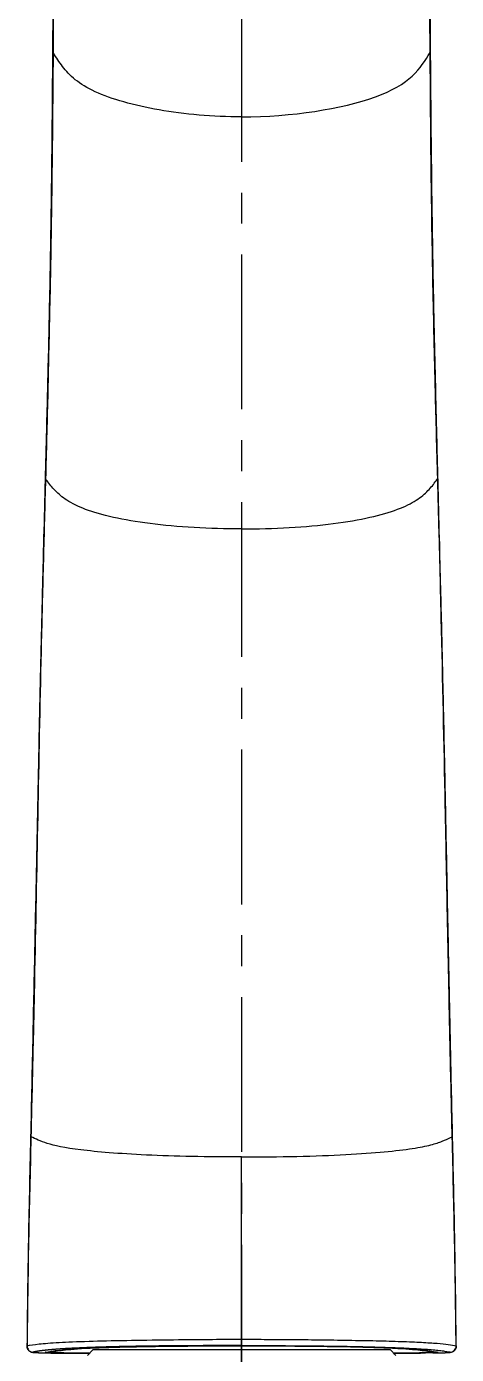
# Model space of a CAD drawing. Extents: x 0 to 1128, y 0 to 827.
# Drawn here: x 419.7 to 454.4, y 385.9 to 493.2 of the extents above; entities that cross this region are included whole.
import ezdxf

# ---------------------------------------------------------------- set-up
doc = ezdxf.new("R2010")
doc.units = 0
doc.header["$LTSCALE"] = 10
doc.header["$MEASUREMENT"] = 0
doc.linetypes.add('CENTER', pattern=[2, 1.25, -0.25, 0.25, -0.25])
doc.layers.add('1', color=7, linetype='CONTINUOUS')

msp = doc.modelspace()

# ---------------------------------------------------------------- linework, layer by layer
at = {"layer": '1', "color": 7, "linetype": 'Continuous', "lineweight": -3}
for p, q in [((425.08, 386.27), (424.62, 385.77)), ((425.08, 386.27), (437.08, 386.27)), ((437.08, 386.52), (437.08, 386.27)), ((437.08, 386.27), (449.08, 386.27)), ((449.55, 385.77), (449.08, 386.27))]:
    msp.add_line(p, q, dxfattribs=at)
for centre, major_axis, start_param, end_param in [((423.21, 386.04), (-2, 0), 6.16282, 7.521627), ((423.21, 386.04), (1.5, 0), 3.021228, 4.380224), ((437.11, 386.93), (-44.57, 0), 1.23815, 1.291272), ((437.11, 386.93), (44.09, 0), 4.379817, 4.429912), ((437.05, 386.93), (44.09, 0), 4.994866, 5.044961), ((437.05, 386.93), (-44.57, 0), 1.85032, 1.903442), ((450.96, 386.04), (1.5, 0), 5.044554, 6.40355), ((450.96, 386.04), (-2, 0), 1.90315, 3.261958)]:
    msp.add_ellipse(centre, major_axis=major_axis, ratio=0.022218, start_param=start_param, end_param=end_param, dxfattribs=at)
at = {"layer": '1', "color": 1, "linetype": 'CENTER', "lineweight": -3}
msp.add_open_spline([(437.08, 594.73), (437.08, 171.71)], degree=1, dxfattribs=at)
at = {"layer": '1', "color": 7, "linetype": 'Continuous', "lineweight": -3}
for points, degree, knots in [([(422.32, 514.54), (422.28, 513.48), (422.15, 509.98), (421.96, 504.16), (421.85, 497.25), (421.8, 490.82), (421.76, 484.9), (421.7, 479.58), (421.63, 474.87), (421.55, 470.75), (421.47, 467.12), (421.39, 463.78), (421.3, 460.3), (421.2, 456.32), (421.08, 451.68), (420.95, 446.44), (420.81, 440.59), (420.67, 434.12), (420.54, 427.2), (420.38, 419.84), (420.22, 412.07), (420.04, 403.79), (419.84, 395.21), (419.76, 389.41), (419.74, 386.54)], 3, [0, 0, 0, 0, 0.026744, 0.087581, 0.144011, 0.19603, 0.243612, 0.286739, 0.323286, 0.355818, 0.384332, 0.408906, 0.434436, 0.465912, 0.501926, 0.54249, 0.587596, 0.637229, 0.691347, 0.746419, 0.805409, 0.868312, 0.934913, 1, 1, 1, 1]), ([(422.36, 514.73), (422.32, 513.73), (422.2, 510.44), (422.03, 504.86), (421.92, 499.11), (421.87, 494.52), (421.86, 492.22), (421.85, 491.07)], 3, [0, 0, 0, 0, 0.128681, 0.42512, 0.712329, 0.856109, 1, 1, 1, 1]), ([(452.32, 491.07), (452.3, 493.36), (452.26, 497.96), (452.14, 504.85), (451.96, 510.45), (451.84, 513.75), (451.8, 514.75)], 3, [0, 0, 0, 0, 0.286505, 0.574404, 0.87064, 1, 1, 1, 1]), ([(454.43, 386.54), (454.4, 389.16), (454.33, 394.45), (454.16, 402.21), (453.99, 409.62), (453.85, 416.46), (453.72, 422.69), (453.61, 428.24), (453.51, 433.12), (453.42, 437.36), (453.34, 441.07), (453.26, 444.47), (453.17, 448), (453.07, 452.01), (452.95, 456.66), (452.82, 461.86), (452.68, 467.61), (452.55, 473.91), (452.45, 480.59), (452.38, 487.61), (452.33, 494.95), (452.24, 502.7), (452.04, 509.28), (451.9, 513.27), (451.84, 514.57)], 3, [0, 0, 0, 0, 0.059432, 0.119924, 0.176141, 0.228003, 0.27542, 0.318412, 0.354872, 0.387348, 0.41582, 0.440365, 0.465977, 0.49752, 0.533561, 0.574099, 0.619157, 0.668771, 0.722949, 0.778157, 0.837307, 0.900384, 0.967359, 1, 1, 1, 1]), ([(421.85, 491.07), (421.83, 488.44), (421.78, 482.79), (421.67, 474.68), (421.52, 468.01), (421.39, 462.22), (421.3, 458.84), (421.24, 456.63)], 3, [0, 0, 0, 0, 0.232179, 0.500321, 0.709532, 0.810613, 1, 1, 1, 1]), ([(437.08, 485.86), (435.93, 485.86), (433.61, 485.96), (429.27, 486.52), (425.67, 487.54), (423.54, 488.84), (422.57, 489.91), (422.1, 490.66), (421.86, 491.05), (421.85, 491.07)], 3, [0, 0, 0, 0, 0.141791, 0.283582, 0.567164, 0.708955, 0.850746, 0.992537, 1, 1, 1, 1]), ([(437.08, 485.86), (441.14, 485.86), (445.19, 486.5), (449.24, 487.97), (450.21, 488.54), (451.52, 489.77), (451.91, 490.42), (452.32, 491.07)], 3, [0, 0, 0, 0, 0.5, 0.5, 0.75, 0.75, 1, 1, 1, 1]), ([(452.93, 456.63), (452.86, 459.01), (452.75, 463.32), (452.61, 469.1), (452.48, 475.56), (452.38, 482.75), (452.34, 488.4), (452.32, 491.07)], 3, [0, 0, 0, 0, 0.203819, 0.370502, 0.499679, 0.764329, 1, 1, 1, 1]), ([(421.24, 456.63), (421.18, 454.45), (421.06, 450.08), (420.84, 441.29), (420.62, 430.24), (420.41, 419.1), (420.22, 410.16), (420.11, 405.69), (420.06, 403.45)], 3, [0, 0, 0, 0, 0.125004, 0.250004, 0.50001, 0.749995, 0.874997, 1, 1, 1, 1]), ([(437.08, 452.56), (435.79, 452.56), (433.19, 452.63), (428.37, 453.07), (424.84, 453.88), (422.88, 454.87), (421.97, 455.65), (421.52, 456.25), (421.28, 456.57), (421.24, 456.63)], 3, [0, 0, 0, 0, 0.138729, 0.277459, 0.554918, 0.693647, 0.832376, 0.971106, 1, 1, 1, 1]), ([(437.08, 452.56), (438.38, 452.56), (440.98, 452.63), (445.79, 453.07), (449.33, 453.89), (451.28, 454.87), (452.19, 455.65), (452.65, 456.25), (452.89, 456.57), (452.93, 456.63)], 3, [0, 0, 0, 0, 0.138729, 0.277458, 0.554915, 0.693644, 0.832373, 0.971101, 1, 1, 1, 1]), ([(454.1, 403.45), (454.05, 405.68), (453.94, 410.13), (453.81, 416.82), (453.67, 423.5), (453.49, 433.03), (453.3, 442.2), (453.08, 451), (452.98, 454.75), (452.93, 456.63)], 3, [0, 0, 0, 0, 0.124417, 0.249115, 0.373897, 0.498907, 0.785205, 0.892323, 1, 1, 1, 1]), ([(420.06, 403.45), (420.03, 402.05), (419.96, 399.25), (419.83, 393.62), (419.78, 389.39), (419.75, 386.56)], 3, [0, 0, 0, 0, 0.248558, 0.497105, 1, 1, 1, 1]), ([(437.08, 401.82), (434.37, 401.82), (431.64, 401.87), (427.15, 402.08), (425.4, 402.23), (422.78, 402.55), (421.94, 402.73), (420.81, 403.09), (420.45, 403.27), (420.06, 403.45)], 3, [0, 0, 0, 0, 0.25, 0.25, 0.5, 0.5, 0.75, 0.75, 1, 1, 1, 1]), ([(437.08, 401.82), (438.59, 401.82), (441.63, 401.85), (446.98, 402.05), (450.52, 402.4), (452.47, 402.79), (453.32, 403.09), (453.79, 403.31), (454.06, 403.43), (454.1, 403.45)], 3, [0, 0, 0, 0, 0.138778, 0.277557, 0.555114, 0.693892, 0.832671, 0.971449, 1, 1, 1, 1]), ([(454.42, 386.56), (454.38, 389.39), (454.31, 395.02), (454.17, 400.65), (454.1, 403.45)], 3, [0, 0, 0, 0, 0.502912, 1, 1, 1, 1]), ([(437.08, 387.09), (437.08, 389.25), (437.08, 394.15), (437.08, 399.06), (437.08, 401.82)], 3, [0, 0, 0, 0, 0.442045, 1, 1, 1, 1]), ([(419.72, 386.56), (419.72, 386.56), (419.7, 386.5), (419.74, 386.37), (419.81, 386.24), (419.91, 386.15), (419.99, 386.09), (420.06, 386.06), (420.12, 386.05), (420.19, 386.03), (420.3, 386.02), (420.56, 386.01), (420.92, 386), (421.17, 385.99), (421.22, 385.99)], 3, [0, 0, 0, 0, 0.00128, 0.061915, 0.109336, 0.149378, 0.184064, 0.213952, 0.245152, 0.293376, 0.413421, 0.665392, 0.934538, 1, 1, 1, 1]), ([(419.75, 386.56), (420.02, 386.61), (420.53, 386.71), (422.11, 386.83), (424.45, 386.93), (427.5, 387), (430.92, 387.05), (434.16, 387.08), (436.18, 387.09), (437.08, 387.09)], 3, [0, 0, 0, 0, 0.204089, 0.387462, 0.551114, 0.693605, 0.816122, 0.918349, 1, 1, 1, 1]), ([(419.75, 386.56), (419.75, 386.5), (419.77, 386.37), (419.88, 386.18), (420.06, 386.07), (420.19, 386.05), (420.24, 386.05)], 3, [0, 0, 0, 0, 0.254905, 0.509835, 0.764765, 1, 1, 1, 1]), ([(437.08, 386.58), (436.25, 386.58), (435.46, 386.58), (434.65, 386.58), (433.85, 386.57), (433.04, 386.57), (432.3, 386.56), (431.54, 386.56), (429.31, 386.53), (428, 386.51), (426.7, 386.48), (425.6, 386.45), (424.52, 386.41), (423.64, 386.37), (422.76, 386.33), (422.11, 386.28), (421.48, 386.23), (421, 386.17), (420.55, 386.12), (420.24, 386.05)], 2, [0, 0, 0, 0.0625, 0.0625, 0.125, 0.125, 0.1875, 0.1875, 0.25, 0.375, 0.375, 0.5, 0.5, 0.625, 0.625, 0.75, 0.75, 0.875, 0.875, 1, 1, 1]), ([(421.22, 386.04), (421.84, 386.16), (422.51, 386.27), (426.03, 386.43), (427.62, 386.47), (431.83, 386.54), (434.44, 386.56), (437.08, 386.56)], 3, [0, 0, 0, 0, 0.5, 0.5, 0.75, 0.75, 1, 1, 1, 1]), ([(437.08, 386.55), (434.52, 386.55), (432.01, 386.53), (427.89, 386.47), (426.37, 386.42), (424.13, 386.32), (423.38, 386.26), (422.33, 386.15), (422.02, 386.1), (421.72, 386.04)], 3, [0, 0, 0, 0, 0.25, 0.25, 0.5, 0.5, 0.75, 0.75, 1, 1, 1, 1]), ([(437.08, 387.09), (437.69, 387.09), (439.01, 387.08), (441.12, 387.07), (443.44, 387.05), (445.83, 387.01), (448.1, 386.97), (450.1, 386.91), (451.73, 386.84), (452.97, 386.76), (453.87, 386.66), (454.23, 386.6), (454.42, 386.56)], 3, [0, 0, 0, 0, 0.054974, 0.120054, 0.195273, 0.280468, 0.375127, 0.480236, 0.59556, 0.720264, 0.855087, 1, 1, 1, 1]), ([(437.08, 386.58), (437.08, 386.58), (437.08, 386.61), (437.08, 386.72), (437.08, 386.9), (437.08, 387.03), (437.08, 387.09)], 3, [0, 0, 0, 0, 0.235237, 0.490172, 0.745106, 1, 1, 1, 1]), ([(437.08, 386.58), (437.19, 386.58), (437.42, 386.58), (437.98, 386.58), (438.82, 386.58), (439.7, 386.58), (440.78, 386.57), (442.02, 386.56), (443.56, 386.55), (444.73, 386.53), (445.5, 386.52), (445.95, 386.51), (446.45, 386.5), (446.91, 386.49), (447.32, 386.48), (447.89, 386.47), (449.14, 386.43), (450.41, 386.38), (451.45, 386.32), (452.14, 386.28), (452.72, 386.23), (453.11, 386.18), (453.39, 386.14), (453.66, 386.1), (453.82, 386.07), (453.92, 386.05)], 3, [0, 0, 0, 0, 0.009717, 0.021592, 0.052678, 0.087439, 0.104492, 0.156169, 0.208191, 0.260966, 0.284157, 0.298443, 0.31492, 0.346217, 0.359099, 0.370359, 0.427491, 0.548459, 0.613538, 0.682261, 0.754769, 0.83154, 0.87175, 0.913234, 1, 1, 1, 1]), ([(437.08, 386.56), (439.71, 386.56), (442.28, 386.54), (446.52, 386.48), (448.11, 386.43), (450.44, 386.32), (451.23, 386.27), (452.32, 386.16), (452.63, 386.1), (452.94, 386.04)], 3, [0, 0, 0, 0, 0.25, 0.25, 0.5, 0.5, 0.75, 0.75, 1, 1, 1, 1]), ([(452.44, 386.04), (451.84, 386.15), (451.2, 386.26), (447.81, 386.42), (446.28, 386.46), (442.21, 386.53), (439.66, 386.55), (437.08, 386.55)], 3, [0, 0, 0, 0, 0.5, 0.5, 0.75, 0.75, 1, 1, 1, 1]), ([(452.94, 385.99), (453.03, 385.99), (453.31, 386), (453.68, 386.01), (453.89, 386.02), (454, 386.04), (454.08, 386.06), (454.18, 386.09), (454.28, 386.16), (454.38, 386.29), (454.44, 386.42), (454.44, 386.52), (454.44, 386.55)], 3, [0, 0, 0, 0, 0.127052, 0.38229, 0.641668, 0.73041, 0.785857, 0.821464, 0.863279, 0.913604, 0.969328, 1, 1, 1, 1]), ([(453.92, 386.05), (453.98, 386.05), (454.1, 386.07), (454.28, 386.18), (454.4, 386.37), (454.42, 386.5), (454.42, 386.56)], 3, [0, 0, 0, 0, 0.234792, 0.489872, 0.744953, 1, 1, 1, 1]), ([(420.24, 386.05), (420.17, 386.04), (420.32, 386.03), (420.46, 386.01), (421.11, 385.99), (421.57, 385.98), (422.05, 385.97), (422.61, 385.97)], 2, [0, 0, 0, 0.25, 0.25, 0.5, 0.75, 0.75, 1, 1, 1]), ([(452.54, 385.98), (452.57, 385.98), (453.06, 385.99), (453.7, 386.01), (453.85, 386.03), (453.99, 386.04), (453.92, 386.05)], 2, [0, 0, 0, 0.017461, 0.344974, 0.672487, 0.672487, 1, 1, 1])]:
    msp.add_open_spline(points, degree=degree, knots=knots, dxfattribs=at)
at = {"layer": '1', "color": 7, "linetype": 'CENTER', "lineweight": -3}
msp.add_open_spline([(437.08, 344.77), (437.08, 349.77), (437.08, 392.77)], degree=1, knots=[0, 0, 0.104167, 1, 1], dxfattribs=at)
at = {"layer": '1', "color": 7, "linetype": 'Continuous', "lineweight": -3}
for points in [[(454.42, 386.56), (454.43, 386.56), (454.44, 386.56), (454.44, 386.55)], [(422.61, 385.97), (423.33, 385.96), (424.05, 385.96), (424.78, 385.95)], [(449.36, 385.95), (450.1, 385.96), (450.83, 385.96), (451.55, 385.97)]]:
    msp.add_open_spline(points, degree=3, dxfattribs=at)

doc.saveas('drawing.dxf')
